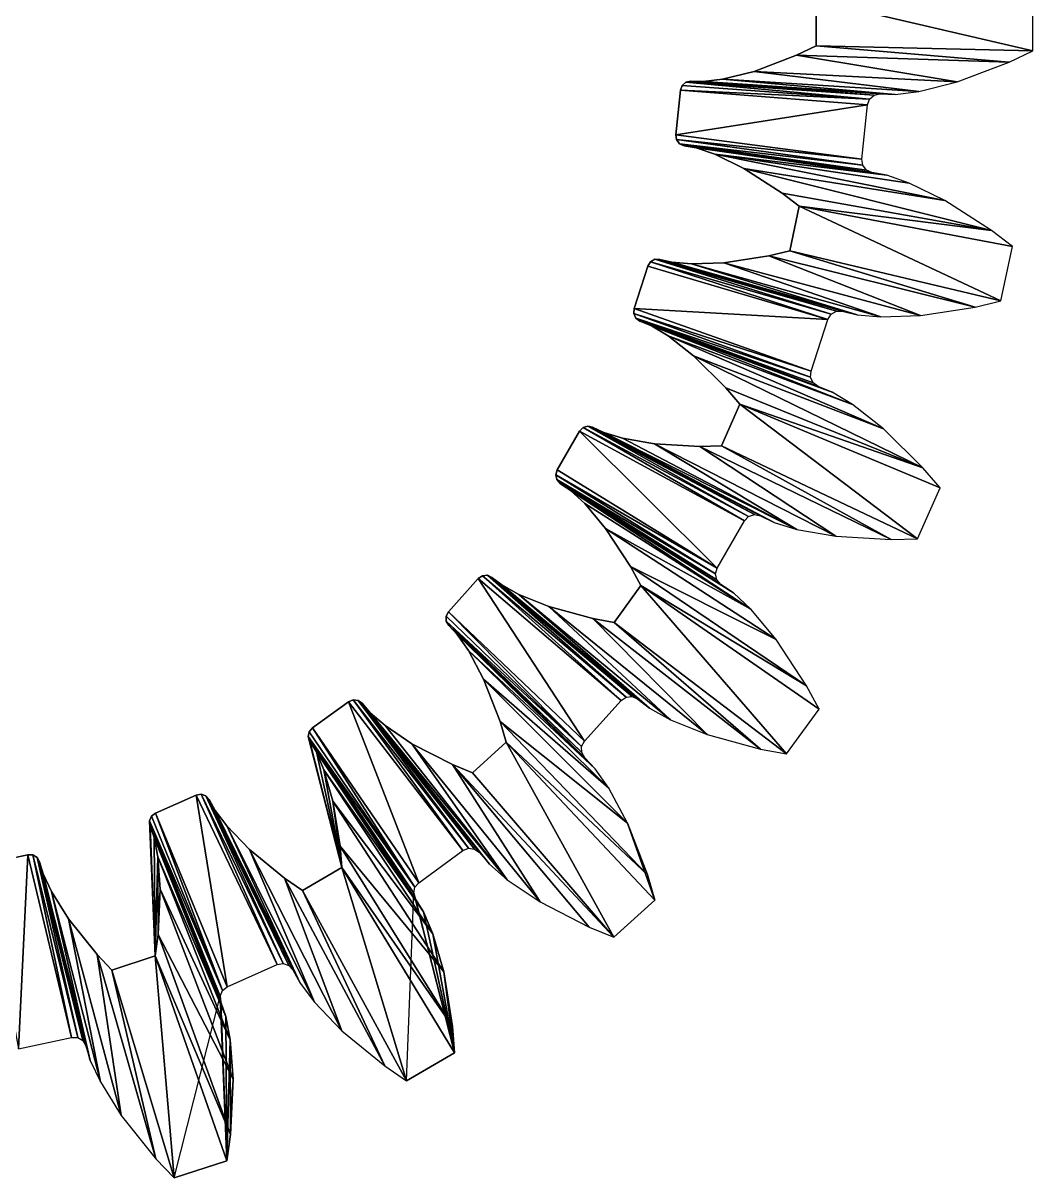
# Model space of a CAD drawing. Header units: inches. Extents: x 62 to 1153, y 3 to 780.
# Drawn here: x 744.51 to 764.18, y 435.48 to 457.96 of the extents above; entities that cross this region are included whole.
import ezdxf

# ---------------------------------------------------------------- set-up
doc = ezdxf.new("R2010")
doc.units = ezdxf.units.IN
doc.header["$MEASUREMENT"] = 0
doc.layers.add('ConstLine', color=6, linetype='Continuous')
doc.layers.add('Object', color=2, linetype='Continuous')

msp = doc.modelspace()

# ---------------------------------------------------------------- linework, layer by layer
at = {"layer": 'ConstLine'}
for points in [[(759.954, 458.4, 4), (764.177, 457.416), (764.177, 458.498)], [(764.177, 457.416), (759.954, 458.4, 4), (759.954, 457.514, 4)], [(763.714, 457.195), (759.954, 457.514, 4), (759.574, 457.332, 4)], [(759.954, 457.514, 4), (763.714, 457.195), (764.177, 457.416)], [(762.705, 456.811), (759.574, 457.332, 4), (758.747, 457.018, 4)], [(759.574, 457.332, 4), (762.705, 456.811), (763.714, 457.195)], [(761.956, 456.626), (758.747, 457.018, 4), (758.133, 456.866, 4)], [(758.747, 457.018, 4), (761.956, 456.626), (762.705, 456.811)], [(760.997, 456.475), (757.42, 456.806, 4), (757.346, 456.742, 4)], [(761.087, 456.554), (757.516, 456.825, 4), (757.42, 456.806, 4)], [(757.42, 456.806, 4), (760.997, 456.475), (761.087, 456.554)], [(761.204, 456.577), (757.757, 456.819, 4), (757.516, 456.825, 4)], [(757.516, 456.825, 4), (761.087, 456.554), (761.204, 456.577)], [(761.497, 456.57), (758.133, 456.866, 4), (757.757, 456.819, 4)], [(757.757, 456.819, 4), (761.204, 456.577), (761.497, 456.57)], [(758.133, 456.866, 4), (761.497, 456.57), (761.956, 456.626)], [(757.224, 455.785, 4), (760.958, 456.363), (757.315, 456.65, 4)], [(757.315, 456.65, 4), (760.997, 456.475), (757.346, 456.742, 4)], [(760.997, 456.475), (757.315, 456.65, 4), (760.958, 456.363)], [(760.958, 456.363), (757.224, 455.785, 4), (760.847, 455.308)], [(757.236, 455.688, 4), (760.847, 455.308), (757.224, 455.785, 4)], [(757.294, 455.61, 4), (760.862, 455.19), (757.236, 455.688, 4)], [(760.847, 455.308), (757.236, 455.688, 4), (760.862, 455.19)], [(761.043, 455.048), (757.294, 455.61, 4), (757.384, 455.571, 4)], [(757.294, 455.61, 4), (761.043, 455.048), (760.933, 455.094)], [(760.862, 455.19), (757.294, 455.61, 4), (760.933, 455.094)], [(761.332, 454.994), (757.384, 455.571, 4), (757.621, 455.527, 4)], [(757.384, 455.571, 4), (761.332, 454.994), (761.043, 455.048)], [(757.98, 455.403, 4), (761.332, 454.994), (757.621, 455.527, 4)], [(762.463, 454.506), (757.98, 455.403, 4), (758.548, 455.127, 4)], [(757.98, 455.403, 4), (762.463, 454.506), (761.769, 454.843)], [(761.332, 454.994), (757.98, 455.403, 4), (761.769, 454.843)], [(763.37, 453.921), (758.548, 455.127, 4), (759.292, 454.648, 4)], [(758.548, 455.127, 4), (763.37, 453.921), (762.463, 454.506)], [(759.626, 454.391, 4), (763.37, 453.921), (759.292, 454.648, 4)], [(763.552, 452.55), (759.626, 454.391, 4), (759.442, 453.524, 4)], [(759.626, 454.391, 4), (763.552, 452.55), (763.777, 453.608)], [(763.37, 453.921), (759.626, 454.391, 4), (763.777, 453.608)], [(761.986, 452.265), (759.032, 453.425, 4), (758.158, 453.289, 4)], [(763.053, 452.43), (759.442, 453.524, 4), (759.032, 453.425, 4)], [(759.032, 453.425, 4), (761.986, 452.265), (763.053, 452.43)], [(759.442, 453.524, 4), (763.053, 452.43), (763.552, 452.55)], [(756.412, 452.4, 4), (760.184, 452.189), (756.68, 453.227, 4)], [(760.184, 452.189), (756.73, 453.311, 4), (756.68, 453.227, 4)], [(760.246, 452.291), (756.816, 453.359, 4), (756.73, 453.311, 4)], [(756.73, 453.311, 4), (760.184, 452.189), (760.246, 452.291)], [(756.816, 453.359, 4), (760.246, 452.291), (760.35, 452.349)], [(760.35, 452.349), (756.913, 453.357, 4), (756.816, 453.359, 4)], [(756.913, 453.357, 4), (760.35, 452.349), (760.469, 452.348)], [(760.469, 452.348), (757.148, 453.301, 4), (756.913, 453.357, 4)], [(760.755, 452.279), (757.526, 453.269, 4), (757.148, 453.301, 4)], [(757.148, 453.301, 4), (760.469, 452.348), (760.755, 452.279)], [(761.216, 452.239), (758.158, 453.289, 4), (757.526, 453.269, 4)], [(757.526, 453.269, 4), (760.755, 452.279), (761.216, 452.239)], [(758.158, 453.289, 4), (761.216, 452.239), (761.986, 452.265)], [(756.403, 452.303, 4), (759.857, 451.181), (756.412, 452.4, 4)], [(759.857, 451.181), (756.403, 452.303, 4), (759.846, 451.062)], [(756.444, 452.214, 4), (759.846, 451.062), (756.403, 452.303, 4)], [(760.184, 452.189), (756.412, 452.4, 4), (759.857, 451.181)], [(759.994, 450.885), (756.444, 452.214, 4), (756.524, 452.158, 4)], [(756.444, 452.214, 4), (759.994, 450.885), (759.896, 450.954)], [(759.846, 451.062), (756.444, 452.214, 4), (759.896, 450.954)], [(760.265, 450.772), (756.524, 452.158, 4), (756.746, 452.065, 4)], [(756.524, 452.158, 4), (760.265, 450.772), (759.994, 450.885)], [(760.661, 450.534), (756.746, 452.065, 4), (757.071, 451.87, 4)], [(756.746, 452.065, 4), (760.661, 450.534), (760.265, 450.772)], [(761.27, 450.06), (757.071, 451.87, 4), (757.57, 451.482, 4)], [(757.071, 451.87, 4), (761.27, 450.06), (760.661, 450.534)], [(762.036, 449.3), (757.57, 451.482, 4), (758.198, 450.858, 4)], [(757.57, 451.482, 4), (762.036, 449.3), (761.27, 450.06)], [(758.471, 450.537, 4), (762.036, 449.3), (758.198, 450.858, 4)], [(761.929, 447.921), (758.471, 450.537, 4), (758.111, 449.727, 4)], [(758.471, 450.537, 4), (761.929, 447.921), (762.369, 448.909)], [(762.036, 449.3), (758.471, 450.537, 4), (762.369, 448.909)], [(758.56, 448.267), (755.415, 450.083, 4), (755.348, 450.012, 4)], [(758.641, 448.355), (755.508, 450.112, 4), (755.415, 450.083, 4)], [(755.415, 450.083, 4), (758.56, 448.267), (758.641, 448.355)], [(755.508, 450.112, 4), (758.641, 448.355), (758.755, 448.39)], [(758.755, 448.39), (755.603, 450.09, 4), (755.508, 450.112, 4)], [(758.871, 448.363), (755.821, 449.987, 4), (755.603, 450.09, 4)], [(755.603, 450.09, 4), (758.755, 448.39), (758.871, 448.363)], [(758.03, 447.349), (755.348, 450.012, 4), (754.913, 449.259, 4)], [(755.348, 450.012, 4), (758.03, 447.349), (758.56, 448.267)], [(755.821, 449.987, 4), (758.871, 448.363), (759.136, 448.237)], [(755.821, 449.987, 4), (759.579, 448.102), (756.184, 449.876, 4)], [(759.579, 448.102), (755.821, 449.987, 4), (759.136, 448.237)], [(759.579, 448.102), (756.806, 449.765, 4), (756.184, 449.876, 4)], [(756.806, 449.765, 4), (759.579, 448.102), (760.338, 447.967)], [(760.338, 447.967), (757.69, 449.716, 4), (756.806, 449.765, 4)], [(761.416, 447.907), (758.111, 449.727, 4), (757.69, 449.716, 4)], [(757.69, 449.716, 4), (760.338, 447.967), (761.416, 447.907)], [(758.111, 449.727, 4), (761.416, 447.907), (761.929, 447.921)], [(754.884, 449.165, 4), (758.03, 447.349), (754.913, 449.259, 4)], [(754.906, 449.07, 4), (757.994, 447.235), (754.884, 449.165, 4)], [(758.03, 447.349), (754.884, 449.165, 4), (757.994, 447.235)], [(757.994, 447.235), (754.906, 449.07, 4), (758.021, 447.119)], [(754.973, 448.998, 4), (758.021, 447.119), (754.906, 449.07, 4)], [(755.171, 448.861, 4), (758.102, 447.032), (754.973, 448.998, 4)], [(758.021, 447.119), (754.973, 448.998, 4), (758.102, 447.032)], [(758.102, 447.032), (755.171, 448.861, 4), (758.344, 446.865)], [(758.682, 446.549), (755.171, 448.861, 4), (755.448, 448.603, 4)], [(755.171, 448.861, 4), (758.682, 446.549), (758.344, 446.865)], [(755.856, 448.119, 4), (758.682, 446.549), (755.448, 448.603, 4)], [(758.682, 446.549), (755.856, 448.119, 4), (759.179, 445.96)], [(756.34, 447.378, 4), (759.179, 445.96), (755.856, 448.119, 4)], [(759.179, 445.96), (756.34, 447.378, 4), (759.77, 445.056)], [(756.541, 447.008, 4), (759.77, 445.056), (756.34, 447.378, 4)], [(755.446, 443.981), (753.376, 447.143, 4), (752.795, 446.497, 4)], [(756.155, 444.769), (753.456, 447.199, 4), (753.376, 447.143, 4)], [(753.376, 447.143, 4), (755.446, 443.981), (756.155, 444.769)], [(756.253, 444.838), (753.554, 447.208, 4), (753.456, 447.199, 4)], [(753.456, 447.199, 4), (756.155, 444.769), (756.253, 444.838)], [(753.554, 447.208, 4), (756.253, 444.838), (756.371, 444.849)], [(756.371, 444.849), (753.642, 447.167, 4), (753.554, 447.208, 4)], [(753.642, 447.167, 4), (756.371, 444.849), (756.48, 444.799)], [(753.642, 447.167, 4), (756.713, 444.62), (753.834, 447.021, 4)], [(756.713, 444.62), (753.642, 447.167, 4), (756.48, 444.799)], [(756.713, 444.62), (754.166, 446.837, 4), (753.834, 447.021, 4)], [(759.379, 443.73), (756.541, 447.008, 4), (756.02, 446.291, 4)], [(756.541, 447.008, 4), (759.379, 443.73), (760.014, 444.605)], [(759.77, 445.056), (756.541, 447.008, 4), (760.014, 444.605)], [(754.166, 446.837, 4), (756.713, 444.62), (757.118, 444.396)], [(757.118, 444.396), (754.751, 446.599, 4), (754.166, 446.837, 4)], [(755.388, 443.877), (752.795, 446.497, 4), (752.747, 446.412, 4)], [(752.795, 446.497, 4), (755.388, 443.877), (755.446, 443.981)], [(757.832, 444.106), (755.605, 446.367, 4), (754.751, 446.599, 4)], [(754.751, 446.599, 4), (757.118, 444.396), (757.832, 444.106)], [(752.748, 446.314, 4), (755.388, 443.877), (752.747, 446.412, 4)], [(752.799, 446.23, 4), (755.39, 443.758), (752.748, 446.314, 4)], [(755.388, 443.877), (752.748, 446.314, 4), (755.39, 443.758)], [(752.964, 446.055, 4), (755.451, 443.656), (752.799, 446.23, 4)], [(755.39, 443.758), (752.799, 446.23, 4), (755.451, 443.656)], [(755.605, 446.367, 4), (757.832, 444.106), (758.874, 443.823)], [(758.874, 443.823), (756.02, 446.291, 4), (755.605, 446.367, 4)], [(756.02, 446.291, 4), (758.874, 443.823), (759.379, 443.73)], [(755.451, 443.656), (752.964, 446.055, 4), (755.653, 443.442)], [(753.182, 445.744, 4), (755.653, 443.442), (752.964, 446.055, 4)], [(753.479, 445.187, 4), (755.918, 443.063), (753.182, 445.744, 4)], [(755.653, 443.442), (753.182, 445.744, 4), (755.918, 443.063)], [(753.799, 444.361, 4), (756.281, 442.383), (753.479, 445.187, 4)], [(755.918, 443.063), (753.479, 445.187, 4), (756.281, 442.383)], [(752.218, 441.224), (750.851, 444.747, 4), (750.148, 444.236, 4)], [(753.076, 441.848), (750.941, 444.786, 4), (750.851, 444.747, 4)], [(750.851, 444.747, 4), (752.218, 441.224), (753.076, 441.848)], [(753.186, 441.895), (751.038, 444.774, 4), (750.941, 444.786, 4)], [(750.941, 444.786, 4), (753.076, 441.848), (753.186, 441.895)], [(753.304, 441.88), (751.116, 444.716, 4), (751.038, 444.774, 4)], [(751.038, 444.774, 4), (753.186, 441.895), (753.304, 441.88)], [(751.116, 444.716, 4), (753.304, 441.88), (753.399, 441.809)], [(753.399, 441.809), (751.273, 444.533, 4), (751.116, 444.716, 4)], [(751.273, 444.533, 4), (753.94, 441.282), (751.56, 444.284, 4)], [(753.94, 441.282), (751.273, 444.533, 4), (753.591, 441.586)], [(751.273, 444.533, 4), (753.399, 441.809), (753.591, 441.586)], [(752.14, 441.135), (750.148, 444.236, 4), (750.084, 444.163, 4)], [(750.148, 444.236, 4), (752.14, 441.135), (752.218, 441.224)], [(753.94, 441.282), (752.083, 443.929, 4), (751.56, 444.284, 4)], [(753.919, 443.957, 4), (756.671, 441.377), (753.799, 444.361, 4)], [(756.281, 442.383), (753.799, 444.361, 4), (756.671, 441.377)], [(750.065, 444.067, 4), (752.14, 441.135), (750.084, 444.163, 4)], [(750.065, 444.067, 4), (750.719, 441.519, 4), (750.096, 443.974, 4)], [(750.096, 443.974, 4), (752.117, 441.018), (750.065, 444.067, 4)], [(752.14, 441.135), (750.065, 444.067, 4), (752.117, 441.018)], [(750.096, 443.974, 4), (750.719, 441.519, 4), (750.222, 443.769, 4)], [(750.222, 443.769, 4), (752.155, 440.905), (750.096, 443.974, 4)], [(752.117, 441.018), (750.096, 443.974, 4), (752.155, 440.905)], [(750.222, 443.769, 4), (750.719, 441.519, 4), (750.37, 443.419, 4)], [(752.155, 440.905), (750.222, 443.769, 4), (752.308, 440.654)], [(750.37, 443.419, 4), (752.308, 440.654), (750.222, 443.769, 4)], [(752.083, 443.929, 4), (753.94, 441.282), (754.578, 440.85)], [(754.578, 440.85), (752.87, 443.525, 4), (752.083, 443.929, 4)], [(756.013, 440.161), (753.919, 443.957, 4), (753.26, 443.364, 4)], [(753.919, 443.957, 4), (756.013, 440.161), (756.817, 440.884)], [(756.671, 441.377), (753.919, 443.957, 4), (756.817, 440.884)], [(752.87, 443.525, 4), (754.578, 440.85), (755.538, 440.357)], [(752.87, 443.525, 4), (756.013, 440.161), (753.26, 443.364, 4)], [(756.013, 440.161), (752.87, 443.525, 4), (755.538, 440.357)], [(750.37, 443.419, 4), (750.719, 441.519, 4), (750.545, 442.812, 4)], [(752.308, 440.654), (750.37, 443.419, 4), (752.489, 440.228)], [(750.545, 442.812, 4), (752.489, 440.228), (750.37, 443.419, 4)], [(748.488, 439.199), (747.883, 442.929, 4), (747.089, 442.575, 4)], [(749.457, 439.63), (747.979, 442.948, 4), (747.883, 442.929, 4)], [(747.883, 442.929, 4), (748.488, 439.199), (749.457, 439.63)], [(749.574, 439.653), (748.072, 442.916, 4), (747.979, 442.948, 4)], [(747.979, 442.948, 4), (749.457, 439.63), (749.574, 439.653)], [(748.072, 442.916, 4), (749.574, 439.653), (749.686, 439.615)], [(749.686, 439.615), (748.136, 442.843, 4), (748.072, 442.916, 4)], [(748.136, 442.843, 4), (749.686, 439.615), (749.765, 439.525)], [(749.765, 439.525), (748.251, 442.631, 4), (748.136, 442.843, 4)], [(749.905, 439.267), (748.48, 442.328, 4), (748.251, 442.631, 4)], [(748.251, 442.631, 4), (749.765, 439.525), (749.905, 439.267)], [(750.545, 442.812, 4), (750.719, 441.519, 4), (750.687, 441.938, 4)], [(750.687, 441.938, 4), (752.703, 439.488), (750.545, 442.812, 4)], [(752.489, 440.228), (750.545, 442.812, 4), (752.703, 439.488)], [(746.973, 442.427, 4), (748.393, 439.127), (747.011, 442.517, 4)], [(746.973, 442.427, 4), (747.083, 439.798, 4), (746.984, 442.33, 4)], [(748.393, 439.127), (746.973, 442.427, 4), (748.346, 439.018)], [(746.984, 442.33, 4), (748.346, 439.018), (746.973, 442.427, 4)], [(748.393, 439.127), (747.089, 442.575, 4), (747.011, 442.517, 4)], [(747.089, 442.575, 4), (748.393, 439.127), (748.488, 439.199)], [(746.984, 442.33, 4), (747.083, 439.798, 4), (747.064, 442.102, 4)], [(748.346, 439.018), (746.984, 442.33, 4), (748.36, 438.899)], [(747.064, 442.102, 4), (748.36, 438.899), (746.984, 442.33, 4)], [(748.48, 442.328, 4), (749.905, 439.267), (750.184, 438.897)], [(750.184, 438.897), (748.918, 441.873, 4), (748.48, 442.328, 4)], [(756.817, 440.884), (756.281, 442.383), (756.671, 441.377)], [(747.064, 442.102, 4), (747.083, 439.798, 4), (747.136, 441.73, 4)], [(747.136, 441.73, 4), (748.458, 438.622), (747.064, 442.102, 4)], [(748.36, 438.899), (747.064, 442.102, 4), (748.458, 438.622)], [(744.418, 437.993), (744.602, 441.767, 4), (743.752, 441.586, 4)], [(744.602, 441.767, 4), (744.418, 437.993), (745.455, 438.213)], [(745.455, 438.213), (744.7, 441.766, 4), (744.602, 441.767, 4)], [(744.7, 441.766, 4), (745.455, 438.213), (745.574, 438.212)], [(745.574, 438.212), (744.784, 441.716, 4), (744.7, 441.766, 4)], [(747.136, 441.73, 4), (747.083, 439.798, 4), (747.138, 440.215, 4)], [(747.136, 441.73, 4), (747.138, 440.215, 4), (747.182, 441.099, 4)], [(748.458, 438.622), (747.136, 441.73, 4), (748.546, 438.168)], [(747.182, 441.099, 4), (748.546, 438.168), (747.136, 441.73, 4)], [(748.918, 441.873, 4), (750.184, 438.897), (750.718, 438.342)], [(750.718, 438.342), (749.604, 441.313, 4), (748.918, 441.873, 4)], [(750.719, 441.519, 4), (752.875, 438.422), (750.687, 441.938, 4)], [(752.703, 439.488), (750.687, 441.938, 4), (752.875, 438.422)], [(744.784, 441.716, 4), (745.574, 438.212), (745.677, 438.15)], [(745.677, 438.15), (744.832, 441.63, 4), (744.784, 441.716, 4)], [(745.735, 438.046), (744.9, 441.399, 4), (744.832, 441.63, 4)], [(744.832, 441.63, 4), (745.677, 438.15), (745.735, 438.046)], [(751.979, 437.369), (750.719, 441.519, 4), (749.951, 441.075, 4)], [(752.875, 438.422), (750.719, 441.519, 4), (752.915, 437.91)], [(750.719, 441.519, 4), (751.979, 437.369), (752.915, 437.91)], [(744.9, 441.399, 4), (745.735, 438.046), (745.819, 437.765)], [(745.819, 437.765), (745.061, 441.056, 4), (744.9, 441.399, 4)], [(751.555, 437.66), (749.951, 441.075, 4), (749.604, 441.313, 4)], [(749.604, 441.313, 4), (750.718, 438.342), (751.555, 437.66)], [(745.061, 441.056, 4), (745.819, 437.765), (746.015, 437.346)], [(746.015, 437.346), (745.395, 440.519, 4), (745.061, 441.056, 4)], [(747.138, 440.215, 4), (748.601, 437.399), (747.182, 441.099, 4)], [(748.546, 438.168), (747.182, 441.099, 4), (748.601, 437.399)], [(749.951, 441.075, 4), (751.555, 437.66), (751.979, 437.369)], [(751.979, 437.369), (752.117, 441.018), (752.915, 437.91)], [(752.915, 437.91), (752.117, 441.018), (752.155, 440.905)], [(752.915, 437.91), (752.155, 440.905), (752.308, 440.654)], [(752.915, 437.91), (752.308, 440.654), (752.489, 440.228)], [(745.395, 440.519, 4), (746.015, 437.346), (746.422, 436.691)], [(746.422, 436.691), (745.95, 439.829, 4), (745.395, 440.519, 4)], [(747.083, 439.798, 4), (748.548, 436.321), (747.138, 440.215, 4)], [(748.601, 437.399), (747.138, 440.215, 4), (748.548, 436.321)], [(752.915, 437.91), (752.489, 440.228), (752.703, 439.488)], [(747.098, 435.85), (746.24, 439.524, 4), (745.95, 439.829, 4)], [(745.95, 439.829, 4), (746.422, 436.691), (747.098, 435.85)], [(747.452, 435.478), (747.083, 439.798, 4), (746.24, 439.524, 4)], [(747.083, 439.798, 4), (747.452, 435.478), (748.481, 435.812)], [(748.548, 436.321), (747.083, 439.798, 4), (748.481, 435.812)], [(746.24, 439.524, 4), (747.098, 435.85), (747.452, 435.478)], [(752.915, 437.91), (752.703, 439.488), (752.875, 438.422)], [(747.452, 435.478), (748.346, 439.018), (748.481, 435.812)], [(748.481, 435.812), (748.346, 439.018), (748.36, 438.899)], [(748.481, 435.812), (748.36, 438.899), (748.458, 438.622)], [(748.481, 435.812), (748.458, 438.622), (748.546, 438.168)], [(748.481, 435.812), (748.546, 438.168), (748.548, 436.321)], [(748.548, 436.321), (748.546, 438.168), (748.601, 437.399)]]:
    msp.add_3dface(points, dxfattribs=at)
at = {"layer": 'Object'}
for p, q in [((759.954, 457.514, 4), (759.954, 458.4, 4)), ((764.177, 457.416), (764.177, 458.498)), ((759.574, 457.332, 4), (759.954, 457.514, 4)), ((764.177, 457.416), (759.954, 457.514, 4)), ((758.747, 457.018, 4), (759.574, 457.332, 4)), ((763.714, 457.195), (764.177, 457.416)), ((758.133, 456.866, 4), (758.747, 457.018, 4)), ((762.705, 456.811), (763.714, 457.195)), ((757.346, 456.742, 4), (757.42, 456.806, 4)), ((757.42, 456.806, 4), (757.516, 456.825, 4)), ((757.516, 456.825, 4), (757.757, 456.819, 4)), ((757.757, 456.819, 4), (758.133, 456.866, 4)), ((761.956, 456.626), (762.705, 456.811)), ((757.224, 455.785, 4), (757.315, 456.65, 4)), ((757.315, 456.65, 4), (757.346, 456.742, 4)), ((761.087, 456.554), (761.204, 456.577)), ((761.204, 456.577), (761.497, 456.57)), ((761.497, 456.57), (761.956, 456.626)), ((760.847, 455.308), (760.958, 456.363)), ((760.958, 456.363), (760.997, 456.475)), ((760.997, 456.475), (761.087, 456.554)), ((757.236, 455.688, 4), (757.224, 455.785, 4)), ((757.294, 455.61, 4), (757.236, 455.688, 4)), ((757.384, 455.571, 4), (757.294, 455.61, 4)), ((757.621, 455.527, 4), (757.384, 455.571, 4)), ((757.98, 455.403, 4), (757.621, 455.527, 4)), ((758.548, 455.127, 4), (757.98, 455.403, 4)), ((760.862, 455.19), (760.847, 455.308)), ((759.292, 454.648, 4), (758.548, 455.127, 4)), ((760.933, 455.094), (760.862, 455.19)), ((761.043, 455.048), (760.933, 455.094)), ((761.332, 454.994), (761.043, 455.048)), ((761.769, 454.843), (761.332, 454.994)), ((762.463, 454.506), (761.769, 454.843)), ((759.626, 454.391, 4), (759.292, 454.648, 4)), ((759.442, 453.524, 4), (759.626, 454.391, 4)), ((763.777, 453.608), (759.626, 454.391, 4)), ((763.37, 453.921), (762.463, 454.506)), ((763.777, 453.608), (763.37, 453.921)), ((758.158, 453.289, 4), (759.032, 453.425, 4)), ((759.032, 453.425, 4), (759.442, 453.524, 4)), ((759.442, 453.524, 4), (763.552, 452.55)), ((763.552, 452.55), (763.777, 453.608)), ((756.412, 452.4, 4), (756.68, 453.227, 4)), ((756.68, 453.227, 4), (756.73, 453.311, 4)), ((756.73, 453.311, 4), (756.816, 453.359, 4)), ((756.816, 453.359, 4), (756.913, 453.357, 4)), ((756.913, 453.357, 4), (757.148, 453.301, 4)), ((757.148, 453.301, 4), (757.526, 453.269, 4)), ((757.526, 453.269, 4), (758.158, 453.289, 4)), ((763.053, 452.43), (763.552, 452.55)), ((756.403, 452.303, 4), (756.412, 452.4, 4)), ((756.444, 452.214, 4), (756.403, 452.303, 4)), ((760.184, 452.189), (760.246, 452.291)), ((760.246, 452.291), (760.35, 452.349)), ((760.35, 452.349), (760.461, 452.349)), ((760.461, 452.349), (760.755, 452.279)), ((761.986, 452.265), (763.053, 452.43)), ((756.524, 452.158, 4), (756.444, 452.214, 4)), ((756.746, 452.065, 4), (756.524, 452.158, 4)), ((757.071, 451.87, 4), (756.746, 452.065, 4)), ((759.857, 451.181), (760.184, 452.189)), ((760.755, 452.279), (761.216, 452.239)), ((761.216, 452.239), (761.986, 452.265)), ((757.57, 451.482, 4), (757.071, 451.87, 4)), ((758.198, 450.858, 4), (757.57, 451.482, 4)), ((759.846, 451.062), (759.857, 451.181)), ((759.896, 450.954), (759.846, 451.062)), ((759.994, 450.885), (759.896, 450.954)), ((758.471, 450.537, 4), (758.198, 450.858, 4)), ((760.265, 450.772), (759.994, 450.885)), ((760.661, 450.534), (760.265, 450.772)), ((758.111, 449.727, 4), (758.471, 450.537, 4)), ((762.369, 448.909), (758.471, 450.537, 4)), ((761.27, 450.06), (760.661, 450.534)), ((755.348, 450.012, 4), (755.415, 450.083, 4)), ((755.415, 450.083, 4), (755.508, 450.112, 4)), ((755.508, 450.112, 4), (755.603, 450.09, 4)), ((755.603, 450.09, 4), (755.821, 449.987, 4)), ((762.036, 449.3), (761.27, 450.06)), ((754.913, 449.259, 4), (755.348, 450.012, 4)), ((755.821, 449.987, 4), (756.184, 449.876, 4)), ((756.184, 449.876, 4), (756.806, 449.765, 4)), ((756.806, 449.765, 4), (757.69, 449.716, 4)), ((757.69, 449.716, 4), (758.111, 449.727, 4)), ((758.111, 449.727, 4), (761.929, 447.921)), ((754.884, 449.165, 4), (754.913, 449.259, 4)), ((754.906, 449.07, 4), (754.884, 449.165, 4)), ((762.369, 448.909), (762.036, 449.3)), ((754.973, 448.998, 4), (754.906, 449.07, 4)), ((755.171, 448.861, 4), (754.973, 448.998, 4)), ((755.448, 448.603, 4), (755.171, 448.861, 4)), ((761.929, 447.921), (762.369, 448.909)), ((755.856, 448.119, 4), (755.448, 448.603, 4)), ((758.03, 447.349), (758.56, 448.267)), ((758.56, 448.267), (758.641, 448.355)), ((758.641, 448.355), (758.755, 448.39)), ((758.755, 448.39), (758.871, 448.363)), ((758.871, 448.363), (759.136, 448.237)), ((759.136, 448.237), (759.579, 448.102)), ((756.34, 447.378, 4), (755.856, 448.119, 4)), ((759.579, 448.102), (760.338, 447.967)), ((760.338, 447.967), (761.416, 447.907)), ((761.416, 447.907), (761.929, 447.921)), ((756.541, 447.008, 4), (756.34, 447.378, 4)), ((757.994, 447.235), (758.03, 447.349)), ((752.795, 446.497, 4), (753.376, 447.143, 4)), ((753.376, 447.143, 4), (753.456, 447.199, 4)), ((753.456, 447.199, 4), (753.554, 447.208, 4)), ((753.554, 447.208, 4), (753.642, 447.167, 4)), ((753.642, 447.167, 4), (753.834, 447.021, 4)), ((758.021, 447.119), (757.994, 447.235)), ((758.102, 447.032), (758.021, 447.119)), ((753.834, 447.021, 4), (754.166, 446.837, 4)), ((756.02, 446.291, 4), (756.541, 447.008, 4)), ((760.014, 444.605), (756.541, 447.008, 4)), ((758.344, 446.865), (758.102, 447.032)), ((754.166, 446.837, 4), (754.751, 446.599, 4)), ((758.682, 446.549), (758.344, 446.865)), ((752.747, 446.412, 4), (752.795, 446.497, 4)), ((754.751, 446.599, 4), (755.605, 446.367, 4)), ((759.179, 445.96), (758.682, 446.549)), ((752.748, 446.314, 4), (752.747, 446.412, 4)), ((752.799, 446.23, 4), (752.748, 446.314, 4)), ((752.964, 446.055, 4), (752.799, 446.23, 4)), ((755.605, 446.367, 4), (756.02, 446.291, 4)), ((756.02, 446.291, 4), (759.379, 443.73)), ((753.182, 445.744, 4), (752.964, 446.055, 4)), ((759.77, 445.056), (759.179, 445.96)), ((753.479, 445.187, 4), (753.182, 445.744, 4)), ((753.799, 444.361, 4), (753.479, 445.187, 4)), ((760.014, 444.605), (759.77, 445.056)), ((750.148, 444.236, 4), (750.851, 444.747, 4)), ((750.851, 444.747, 4), (750.941, 444.786, 4)), ((750.941, 444.786, 4), (751.038, 444.774, 4)), ((751.038, 444.774, 4), (751.116, 444.716, 4)), ((751.116, 444.716, 4), (751.273, 444.533, 4)), ((755.446, 443.981), (756.155, 444.769)), ((756.155, 444.769), (756.253, 444.838)), ((756.253, 444.838), (756.371, 444.849)), ((756.371, 444.849), (756.48, 444.799)), ((756.48, 444.799), (756.713, 444.62)), ((751.273, 444.533, 4), (751.56, 444.284, 4)), ((756.713, 444.62), (757.118, 444.396)), ((759.379, 443.73), (760.014, 444.605)), ((750.084, 444.163, 4), (750.148, 444.236, 4)), ((751.56, 444.284, 4), (752.083, 443.929, 4)), ((753.919, 443.957, 4), (753.799, 444.361, 4)), ((757.118, 444.396), (757.832, 444.106)), ((750.065, 444.067, 4), (750.084, 444.163, 4)), ((750.719, 441.519, 4), (750.065, 444.067, 4)), ((755.388, 443.877), (755.446, 443.981)), ((757.832, 444.106), (758.874, 443.823)), ((752.083, 443.929, 4), (752.87, 443.525, 4)), ((753.26, 443.364, 4), (753.919, 443.957, 4)), ((756.817, 440.884), (753.919, 443.957, 4)), ((755.39, 443.758), (755.388, 443.877)), ((755.451, 443.656), (755.39, 443.758)), ((758.874, 443.823), (759.379, 443.73)), ((752.87, 443.525, 4), (753.26, 443.364, 4)), ((755.653, 443.442), (755.451, 443.656)), ((753.26, 443.364, 4), (756.013, 440.161)), ((755.918, 443.063), (755.653, 443.442)), ((747.089, 442.575, 4), (747.883, 442.929, 4)), ((747.883, 442.929, 4), (747.979, 442.948, 4)), ((747.979, 442.948, 4), (748.072, 442.916, 4)), ((748.072, 442.916, 4), (748.136, 442.843, 4)), ((748.136, 442.843, 4), (748.251, 442.631, 4)), ((756.281, 442.383), (755.918, 443.063)), ((748.251, 442.631, 4), (748.48, 442.328, 4)), ((746.973, 442.427, 4), (747.011, 442.517, 4)), ((747.083, 439.798, 4), (746.973, 442.427, 4)), ((747.011, 442.517, 4), (747.089, 442.575, 4)), ((748.48, 442.328, 4), (748.918, 441.873, 4)), ((756.671, 441.377), (756.281, 442.383)), ((743.752, 441.586, 4), (744.602, 441.767, 4)), ((744.602, 441.767, 4), (744.7, 441.766, 4)), ((744.7, 441.766, 4), (744.784, 441.716, 4)), ((748.918, 441.873, 4), (749.604, 441.313, 4)), ((752.218, 441.224), (753.076, 441.848)), ((753.076, 441.848), (753.186, 441.895)), ((753.186, 441.895), (753.304, 441.88)), ((753.304, 441.88), (753.399, 441.809)), ((753.399, 441.809), (753.591, 441.586)), ((744.784, 441.716, 4), (744.832, 441.63, 4)), ((744.832, 441.63, 4), (744.9, 441.399, 4)), ((749.951, 441.075, 4), (750.719, 441.519, 4)), ((752.915, 437.91), (750.719, 441.519, 4)), ((753.591, 441.586), (753.94, 441.282)), ((744.9, 441.399, 4), (745.061, 441.056, 4)), ((749.604, 441.313, 4), (749.951, 441.075, 4)), ((753.94, 441.282), (754.578, 440.85)), ((756.817, 440.884), (756.671, 441.377)), ((745.061, 441.056, 4), (745.395, 440.519, 4)), ((749.951, 441.075, 4), (751.979, 437.369)), ((752.117, 441.018), (752.14, 441.135)), ((752.14, 441.135), (752.218, 441.224)), ((752.155, 440.905), (752.117, 441.018)), ((752.308, 440.654), (752.155, 440.905)), ((754.578, 440.85), (755.538, 440.357)), ((756.013, 440.161), (756.817, 440.884)), ((752.489, 440.228), (752.308, 440.654)), ((745.395, 440.519, 4), (745.95, 439.829, 4)), ((752.703, 439.488), (752.489, 440.228)), ((755.538, 440.357), (756.013, 440.161)), ((745.95, 439.829, 4), (746.24, 439.524, 4)), ((746.24, 439.524, 4), (747.083, 439.798, 4)), ((748.481, 435.812), (747.083, 439.798, 4)), ((746.24, 439.524, 4), (747.452, 435.478)), ((748.488, 439.199), (749.457, 439.63)), ((749.457, 439.63), (749.574, 439.653)), ((749.574, 439.653), (749.686, 439.615)), ((749.686, 439.615), (749.765, 439.525)), ((749.765, 439.525), (749.905, 439.267)), ((752.875, 438.422), (752.703, 439.488)), ((749.905, 439.267), (750.184, 438.897)), ((748.346, 439.018), (748.393, 439.127)), ((748.393, 439.127), (748.488, 439.199)), ((748.36, 438.899), (748.346, 439.018)), ((748.458, 438.622), (748.36, 438.899)), ((750.184, 438.897), (750.718, 438.342)), ((748.546, 438.168), (748.458, 438.622)), ((752.915, 437.91), (752.875, 438.422)), ((744.418, 437.993), (745.455, 438.213)), ((745.455, 438.213), (745.574, 438.212)), ((745.574, 438.212), (745.677, 438.15)), ((745.677, 438.15), (745.735, 438.046)), ((748.601, 437.399), (748.546, 438.168)), ((750.718, 438.342), (751.555, 437.66)), ((745.735, 438.046), (745.819, 437.765)), ((751.979, 437.369), (752.915, 437.91)), ((745.819, 437.765), (746.015, 437.346)), ((751.555, 437.66), (751.979, 437.369)), ((746.015, 437.346), (746.422, 436.691)), ((748.548, 436.321), (748.601, 437.399)), ((746.422, 436.691), (747.098, 435.85)), ((748.481, 435.812), (748.548, 436.321)), ((747.098, 435.85), (747.452, 435.478)), ((747.452, 435.478), (748.481, 435.812))]:
    msp.add_line(p, q, dxfattribs=at)

doc.saveas('drawing.dxf')
